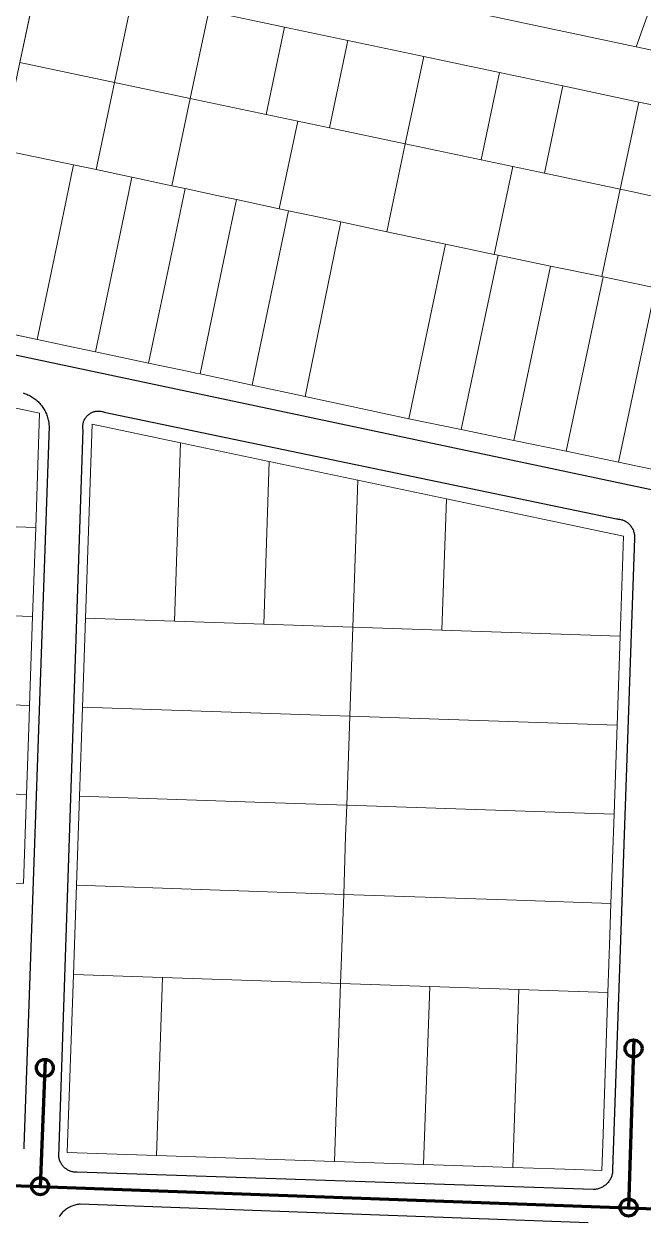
# Model space of a CAD drawing. Header units: inches. Extents: x -47590 to -46630, y -3759365 to -3758308.
# Drawn here: x -47002.9 to -46893.6, y -3759118.7 to -3758908 of the extents above; entities that cross this region are included whole.
import ezdxf

# ---------------------------------------------------------------- set-up
doc = ezdxf.new("R2010")
doc.units = ezdxf.units.IN
doc.header["$MEASUREMENT"] = 0
doc.layers.add('curb_lines', color=7, linetype='Continuous', lineweight=30, true_color=0x0b8700)
doc.layers.add('Land_Parcels_Zoning', color=7, linetype='Continuous', lineweight=9, true_color=0xffffff)

msp = doc.modelspace()

# ---------------------------------------------------------------- linework, layer by layer
at = {"layer": 'curb_lines'}
for points in [[(-46778.67, -3759014.34), (-47012.04, -3758964.93)], [(-46778.67, -3759014.34), (-47012.04, -3758964.93)], [(-47003.06, -3758973.2), (-47002.85, -3758973.26), (-47002.64, -3758973.33), (-47002.44, -3758973.41), (-47002.24, -3758973.5), (-47002.04, -3758973.59), (-47001.84, -3758973.69), (-47001.65, -3758973.8), (-47001.46, -3758973.92), (-47001.28, -3758974.04), (-47001.1, -3758974.16), (-47000.92, -3758974.3), (-47000.75, -3758974.43), (-47000.59, -3758974.58), (-47000.43, -3758974.73), (-47000.27, -3758974.88), (-47000.12, -3758975.05), (-46999.98, -3758975.21), (-46999.84, -3758975.38), (-46999.71, -3758975.56), (-46999.58, -3758975.74), (-46999.46, -3758975.92), (-46999.35, -3758976.11), (-46999.24, -3758976.3), (-46999.14, -3758976.5), (-46999.05, -3758976.7), (-46998.96, -3758976.9), (-46998.88, -3758977.11), (-46998.81, -3758977.31), (-46998.75, -3758977.52), (-46998.69, -3758977.74), (-46998.64, -3758977.95), (-46998.6, -3758978.17), (-46998.56, -3758978.38), (-46998.53, -3758978.6), (-46998.51, -3758978.82), (-46998.5, -3758979.04), (-47002.93, -3759106.37), (-47002.93, -3759106.56), (-47002.95, -3759106.74)], [(-47003.06, -3758973.2), (-47002.85, -3758973.26), (-47002.64, -3758973.33), (-47002.44, -3758973.41), (-47002.24, -3758973.5), (-47002.04, -3758973.59), (-47001.84, -3758973.69), (-47001.65, -3758973.8), (-47001.46, -3758973.92), (-47001.28, -3758974.04), (-47001.1, -3758974.16), (-47000.92, -3758974.3), (-47000.75, -3758974.43), (-47000.59, -3758974.58), (-47000.43, -3758974.73), (-47000.27, -3758974.88), (-47000.12, -3758975.05), (-46999.98, -3758975.21), (-46999.84, -3758975.38), (-46999.71, -3758975.56), (-46999.58, -3758975.74), (-46999.46, -3758975.92), (-46999.35, -3758976.11), (-46999.24, -3758976.3), (-46999.14, -3758976.5), (-46999.05, -3758976.7), (-46998.96, -3758976.9), (-46998.88, -3758977.11), (-46998.81, -3758977.31), (-46998.75, -3758977.52), (-46998.69, -3758977.74), (-46998.64, -3758977.95), (-46998.6, -3758978.17), (-46998.56, -3758978.38), (-46998.53, -3758978.6), (-46998.51, -3758978.82), (-46998.5, -3758979.04), (-47002.93, -3759106.37), (-47002.93, -3759106.56), (-47002.95, -3759106.74)], [(-46903.28, -3759119.85), (-46992.97, -3759116.54), (-46993.16, -3759116.56), (-46993.36, -3759116.58), (-46993.55, -3759116.61), (-46993.74, -3759116.65), (-46993.93, -3759116.7), (-46994.12, -3759116.76), (-46994.31, -3759116.82), (-46994.49, -3759116.89), (-46994.67, -3759116.97), (-46994.84, -3759117.06), (-46995.02, -3759117.15), (-46995.19, -3759117.25), (-46995.35, -3759117.35), (-46995.51, -3759117.47), (-46995.67, -3759117.58), (-46995.82, -3759117.71), (-46995.96, -3759117.84), (-46996.1, -3759117.98), (-46996.23, -3759118.12), (-46996.36, -3759118.27), (-46996.49, -3759118.42), (-46996.6, -3759118.58), (-46996.71, -3759118.74)], [(-46903.28, -3759119.85), (-46992.97, -3759116.54), (-46993.16, -3759116.56), (-46993.36, -3759116.58), (-46993.55, -3759116.61), (-46993.74, -3759116.65), (-46993.93, -3759116.7), (-46994.12, -3759116.76), (-46994.31, -3759116.82), (-46994.49, -3759116.89), (-46994.67, -3759116.97), (-46994.84, -3759117.06), (-46995.02, -3759117.15), (-46995.19, -3759117.25), (-46995.35, -3759117.35), (-46995.51, -3759117.47), (-46995.67, -3759117.58), (-46995.82, -3759117.71), (-46995.96, -3759117.84), (-46996.1, -3759117.98), (-46996.23, -3759118.12), (-46996.36, -3759118.27), (-46996.49, -3759118.42), (-46996.6, -3759118.58), (-46996.71, -3759118.74)]]:
    msp.add_lwpolyline(points, dxfattribs=at)
msp.add_lwpolyline([(-46992.48, -3758979.71), (-46992.5, -3758979.57), (-46992.52, -3758979.42), (-46992.53, -3758979.27), (-46992.53, -3758979.12), (-46992.53, -3758978.98), (-46992.51, -3758978.83), (-46992.49, -3758978.68), (-46992.46, -3758978.54), (-46992.42, -3758978.39), (-46992.38, -3758978.25), (-46992.33, -3758978.11), (-46992.27, -3758977.98), (-46992.2, -3758977.85), (-46992.13, -3758977.72), (-46992.05, -3758977.59), (-46991.96, -3758977.47), (-46991.87, -3758977.36), (-46991.77, -3758977.25), (-46991.66, -3758977.14), (-46991.55, -3758977.04), (-46991.43, -3758976.95), (-46991.31, -3758976.87), (-46991.19, -3758976.79), (-46991.06, -3758976.71), (-46990.93, -3758976.65), (-46990.79, -3758976.59), (-46990.65, -3758976.54), (-46990.51, -3758976.49), (-46990.37, -3758976.46), (-46990.22, -3758976.43), (-46990.08, -3758976.41), (-46989.93, -3758976.4), (-46989.78, -3758976.39), (-46989.63, -3758976.39), (-46989.48, -3758976.41), (-46989.34, -3758976.42), (-46989.19, -3758976.45), (-46989.05, -3758976.49), (-46988.9, -3758976.53), (-46988.77, -3758976.58), (-46898.27, -3758995.46), (-46898.11, -3758995.46), (-46897.96, -3758995.47), (-46897.8, -3758995.49), (-46897.65, -3758995.52), (-46897.5, -3758995.55), (-46897.35, -3758995.59), (-46897.2, -3758995.63), (-46897.06, -3758995.69), (-46896.92, -3758995.75), (-46896.78, -3758995.81), (-46896.64, -3758995.89), (-46896.51, -3758995.97), (-46896.39, -3758996.06), (-46896.26, -3758996.15), (-46896.15, -3758996.25), (-46896.03, -3758996.36), (-46895.93, -3758996.47), (-46895.82, -3758996.58), (-46895.73, -3758996.7), (-46895.64, -3758996.83), (-46895.55, -3758996.96), (-46895.48, -3758997.09), (-46895.41, -3758997.23), (-46895.34, -3758997.37), (-46895.28, -3758997.51), (-46895.23, -3758997.66), (-46895.19, -3758997.81), (-46895.16, -3758997.96), (-46895.13, -3758998.11), (-46895.11, -3758998.26), (-46895.1, -3758998.41), (-46895.09, -3758998.57), (-46895.09, -3758998.72), (-46895.1, -3758998.88), (-46898.95, -3759110.39), (-46898.95, -3759110.55), (-46898.95, -3759110.72), (-46898.97, -3759110.88), (-46898.99, -3759111.05), (-46899.02, -3759111.21), (-46899.06, -3759111.37), (-46899.1, -3759111.53), (-46899.16, -3759111.69), (-46899.22, -3759111.84), (-46899.29, -3759111.99), (-46899.36, -3759112.14), (-46899.45, -3759112.28), (-46899.54, -3759112.42), (-46899.63, -3759112.56), (-46899.73, -3759112.69), (-46899.84, -3759112.81), (-46899.96, -3759112.93), (-46900.08, -3759113.05), (-46900.2, -3759113.16), (-46900.33, -3759113.26), (-46900.47, -3759113.36), (-46900.61, -3759113.44), (-46900.75, -3759113.53), (-46900.9, -3759113.6), (-46901.05, -3759113.67), (-46901.2, -3759113.73), (-46901.36, -3759113.79), (-46901.52, -3759113.83), (-46901.68, -3759113.87), (-46901.84, -3759113.9), (-46902, -3759113.93), (-46902.17, -3759113.94), (-46902.33, -3759113.95), (-46993.5, -3759110.91), (-46993.66, -3759110.91), (-46993.81, -3759110.91), (-46993.97, -3759110.9), (-46994.13, -3759110.88), (-46994.28, -3759110.85), (-46994.44, -3759110.81), (-46994.59, -3759110.77), (-46994.74, -3759110.71), (-46994.89, -3759110.65), (-46995.03, -3759110.59), (-46995.17, -3759110.51), (-46995.31, -3759110.43), (-46995.44, -3759110.35), (-46995.57, -3759110.25), (-46995.69, -3759110.15), (-46995.81, -3759110.05), (-46995.92, -3759109.93), (-46996.02, -3759109.82), (-46996.12, -3759109.69), (-46996.22, -3759109.57), (-46996.3, -3759109.43), (-46996.38, -3759109.3), (-46996.46, -3759109.16), (-46996.52, -3759109.01), (-46996.58, -3759108.87), (-46996.63, -3759108.72), (-46996.68, -3759108.56), (-46996.71, -3759108.41), (-46996.74, -3759108.25), (-46996.76, -3759108.1)], close=True, dxfattribs=at)
msp.add_lwpolyline([(-46992.48, -3758979.71), (-46992.5, -3758979.57), (-46992.52, -3758979.42), (-46992.53, -3758979.27), (-46992.53, -3758979.12), (-46992.53, -3758978.98), (-46992.51, -3758978.83), (-46992.49, -3758978.68), (-46992.46, -3758978.54), (-46992.42, -3758978.39), (-46992.38, -3758978.25), (-46992.33, -3758978.11), (-46992.27, -3758977.98), (-46992.2, -3758977.85), (-46992.13, -3758977.72), (-46992.05, -3758977.59), (-46991.96, -3758977.47), (-46991.87, -3758977.36), (-46991.77, -3758977.25), (-46991.66, -3758977.14), (-46991.55, -3758977.04), (-46991.43, -3758976.95), (-46991.31, -3758976.87), (-46991.19, -3758976.79), (-46991.06, -3758976.71), (-46990.93, -3758976.65), (-46990.79, -3758976.59), (-46990.65, -3758976.54), (-46990.51, -3758976.49), (-46990.37, -3758976.46), (-46990.22, -3758976.43), (-46990.08, -3758976.41), (-46989.93, -3758976.4), (-46989.78, -3758976.39), (-46989.63, -3758976.39), (-46989.48, -3758976.41), (-46989.34, -3758976.42), (-46989.19, -3758976.45), (-46989.05, -3758976.49), (-46988.9, -3758976.53), (-46988.77, -3758976.58), (-46898.27, -3758995.46), (-46898.11, -3758995.46), (-46897.96, -3758995.47), (-46897.8, -3758995.49), (-46897.65, -3758995.52), (-46897.5, -3758995.55), (-46897.35, -3758995.59), (-46897.2, -3758995.63), (-46897.06, -3758995.69), (-46896.92, -3758995.75), (-46896.78, -3758995.81), (-46896.64, -3758995.89), (-46896.51, -3758995.97), (-46896.39, -3758996.06), (-46896.26, -3758996.15), (-46896.15, -3758996.25), (-46896.03, -3758996.36), (-46895.93, -3758996.47), (-46895.82, -3758996.58), (-46895.73, -3758996.7), (-46895.64, -3758996.83), (-46895.55, -3758996.96), (-46895.48, -3758997.09), (-46895.41, -3758997.23), (-46895.34, -3758997.37), (-46895.28, -3758997.51), (-46895.23, -3758997.66), (-46895.19, -3758997.81), (-46895.16, -3758997.96), (-46895.13, -3758998.11), (-46895.11, -3758998.26), (-46895.1, -3758998.41), (-46895.09, -3758998.57), (-46895.09, -3758998.72), (-46895.1, -3758998.88), (-46898.95, -3759110.39), (-46898.95, -3759110.55), (-46898.95, -3759110.72), (-46898.97, -3759110.88), (-46898.99, -3759111.05), (-46899.02, -3759111.21), (-46899.06, -3759111.37), (-46899.1, -3759111.53), (-46899.16, -3759111.69), (-46899.22, -3759111.84), (-46899.29, -3759111.99), (-46899.36, -3759112.14), (-46899.45, -3759112.28), (-46899.54, -3759112.42), (-46899.63, -3759112.56), (-46899.73, -3759112.69), (-46899.84, -3759112.81), (-46899.96, -3759112.93), (-46900.08, -3759113.05), (-46900.2, -3759113.16), (-46900.33, -3759113.26), (-46900.47, -3759113.36), (-46900.61, -3759113.44), (-46900.75, -3759113.53), (-46900.9, -3759113.6), (-46901.05, -3759113.67), (-46901.2, -3759113.73), (-46901.36, -3759113.79), (-46901.52, -3759113.83), (-46901.68, -3759113.87), (-46901.84, -3759113.9), (-46902, -3759113.93), (-46902.17, -3759113.94), (-46902.33, -3759113.95), (-46993.5, -3759110.91), (-46993.66, -3759110.91), (-46993.81, -3759110.91), (-46993.97, -3759110.9), (-46994.13, -3759110.88), (-46994.28, -3759110.85), (-46994.44, -3759110.81), (-46994.59, -3759110.77), (-46994.74, -3759110.71), (-46994.89, -3759110.65), (-46995.03, -3759110.59), (-46995.17, -3759110.51), (-46995.31, -3759110.43), (-46995.44, -3759110.35), (-46995.57, -3759110.25), (-46995.69, -3759110.15), (-46995.81, -3759110.05), (-46995.92, -3759109.93), (-46996.02, -3759109.82), (-46996.12, -3759109.69), (-46996.22, -3759109.57), (-46996.3, -3759109.43), (-46996.38, -3759109.3), (-46996.46, -3759109.16), (-46996.52, -3759109.01), (-46996.58, -3759108.87), (-46996.63, -3759108.72), (-46996.68, -3759108.56), (-46996.71, -3759108.41), (-46996.74, -3759108.25), (-46996.76, -3759108.1)], close=True, dxfattribs=at)
at = {"layer": 'Land_Parcels_Zoning'}
for p, q in [((-47000.38, -3758899.38), (-47003.66, -3758914.8)), ((-46934.26, -3758903.61), (-46894.78, -3758912.04)), ((-46956.9, -3758908.56), (-46970.29, -3758905.74)), ((-46945.71, -3758910.93), (-46956.9, -3758908.56)), ((-46932.31, -3758913.76), (-46945.71, -3758910.93)), ((-46894.78, -3758912.04), (-46851.76, -3758921.16)), ((-46918.92, -3758916.59), (-46932.31, -3758913.76)), ((-46907.72, -3758918.95), (-46918.92, -3758916.59)), ((-46894.33, -3758921.78), (-46907.72, -3758918.95)), ((-46890.17, -3758922.66), (-46894.33, -3758921.78)), ((-47008.56, -3758962.05), (-47000.61, -3758963.73)), ((-47000.61, -3758963.73), (-46992.27, -3758965.49)), ((-46992.27, -3758965.49), (-46990.31, -3758965.9)), ((-46990.31, -3758965.9), (-46988.36, -3758966.32)), ((-46988.36, -3758966.32), (-46980.93, -3758967.9)), ((-46980.93, -3758967.9), (-46973.79, -3758969.41)), ((-46973.79, -3758969.41), (-46972.59, -3758969.67)), ((-46972.59, -3758969.67), (-46971.83, -3758969.83)), ((-46971.83, -3758969.83), (-46962.62, -3758971.79)), ((-46962.62, -3758971.79), (-46953.25, -3758973.84)), ((-46953.25, -3758973.84), (-46934.93, -3758977.76)), ((-46934.93, -3758977.76), (-46925.67, -3758979.67)), ((-46925.67, -3758979.67), (-46916.41, -3758981.59)), ((-46916.41, -3758981.59), (-46907.15, -3758983.5)), ((-46907.15, -3758983.5), (-46897.89, -3758985.42)), ((-46897.89, -3758985.42), (-46888.66, -3758987.35)), ((-47002.45, -3759044.15), (-47001.99, -3759030.6)), ((-46992.77, -3759034.05), (-46993.13, -3759044.46)), ((-47002.98, -3759059.88), (-47002.45, -3759044.15)), ((-46993.13, -3759044.46), (-46993.66, -3759060.19)), ((-46993.66, -3759060.19), (-46994.2, -3759075.93)), ((-46899.78, -3759079.12), (-46899.43, -3759068.98)), ((-46994.2, -3759075.93), (-46995.27, -3759107.4)), ((-46900.7, -3759105.92), (-46899.78, -3759079.12)), ((-46900.86, -3759110.6), (-46900.7, -3759105.92)), ((-46995.27, -3759107.4), (-46979.54, -3759107.94)), ((-46979.54, -3759107.94), (-46948.06, -3759109)), ((-46948.06, -3759109), (-46932.33, -3759109.53)), ((-46932.33, -3759109.53), (-46916.6, -3759110.06)), ((-46916.6, -3759110.06), (-46905.54, -3759110.44)), ((-46905.54, -3759110.44), (-46900.86, -3759110.6))]:
    msp.add_line(p, q, dxfattribs=at)
at = {"layer": 'Land_Parcels_Zoning', "lineweight": 100}
for p, q in [((-46895.26, -3759089.09), (-46896.13, -3759117.2)), ((-46895.2, -3759087.51), (-46895.26, -3759089.09)), ((-46999.2, -3759090.97), (-46999.25, -3759092.55)), ((-46999.25, -3759092.55), (-47000.08, -3759113.45)), ((-47415.6, -3759098.43), (-46794.29, -3759120.88))]:
    msp.add_line(p, q, dxfattribs=at)
at = {"layer": 'Land_Parcels_Zoning'}
for points in [[(-46919.96, -3758878.62), (-46895.14, -3758896.11), (-46890.33, -3758899.49), (-46894.78, -3758912.04), (-46934.26, -3758903.61), (-46964.7, -3758897.07), (-47008.34, -3758887.68), (-47036.95, -3758866.25), (-47002.31, -3758824.64), (-46997.5, -3758824)], [(-46919.96, -3758878.62), (-46895.14, -3758896.11), (-46890.33, -3758899.49), (-46894.78, -3758912.04), (-46934.26, -3758903.61), (-46964.7, -3758897.07), (-47008.34, -3758887.68), (-47036.95, -3758866.25), (-47002.31, -3758824.64), (-46997.5, -3758824)], [(-46983.69, -3758902.91), (-46986.95, -3758918.32), (-47003.66, -3758914.8), (-47000.38, -3758899.38)], [(-46983.69, -3758902.91), (-46986.95, -3758918.32), (-47003.66, -3758914.8), (-47000.38, -3758899.38)], [(-46970.29, -3758905.74), (-46973.55, -3758921.15), (-46986.95, -3758918.32), (-46983.69, -3758902.91)], [(-46970.29, -3758905.74), (-46973.55, -3758921.15), (-46986.95, -3758918.32), (-46983.69, -3758902.91)], [(-46956.9, -3758908.56), (-46960.16, -3758923.98), (-46973.55, -3758921.15), (-46970.29, -3758905.74)], [(-46956.9, -3758908.56), (-46960.16, -3758923.98), (-46973.55, -3758921.15), (-46970.29, -3758905.74)], [(-46945.71, -3758910.93), (-46948.96, -3758926.35), (-46954.56, -3758925.17), (-46960.16, -3758923.98), (-46956.9, -3758908.56)], [(-46945.71, -3758910.93), (-46948.96, -3758926.35), (-46954.56, -3758925.17), (-46960.16, -3758923.98), (-46956.9, -3758908.56)], [(-46932.31, -3758913.76), (-46935.57, -3758929.18), (-46948.96, -3758926.35), (-46945.71, -3758910.93)], [(-46932.31, -3758913.76), (-46935.57, -3758929.18), (-46948.96, -3758926.35), (-46945.71, -3758910.93)], [(-46918.92, -3758916.59), (-46922.17, -3758932.01), (-46935.57, -3758929.18), (-46932.31, -3758913.76)], [(-46918.92, -3758916.59), (-46922.17, -3758932.01), (-46935.57, -3758929.18), (-46932.31, -3758913.76)], [(-46986.95, -3758918.32), (-46990.19, -3758933.73), (-46994.15, -3758932.9), (-46995.89, -3758932.53), (-47006.91, -3758930.21), (-47003.66, -3758914.8)], [(-46986.95, -3758918.32), (-46990.19, -3758933.73), (-46994.15, -3758932.9), (-46995.89, -3758932.53), (-47006.91, -3758930.21), (-47003.66, -3758914.8)], [(-46907.72, -3758918.95), (-46910.98, -3758934.37), (-46916.58, -3758933.19), (-46922.17, -3758932.01), (-46918.92, -3758916.59)], [(-46907.72, -3758918.95), (-46910.98, -3758934.37), (-46916.58, -3758933.19), (-46922.17, -3758932.01), (-46918.92, -3758916.59)], [(-46973.55, -3758921.15), (-46976.81, -3758936.58), (-46983.85, -3758935.07), (-46990.19, -3758933.73), (-46986.95, -3758918.32)], [(-46973.55, -3758921.15), (-46976.81, -3758936.58), (-46983.85, -3758935.07), (-46990.19, -3758933.73), (-46986.95, -3758918.32)], [(-46894.33, -3758921.78), (-46897.59, -3758937.2), (-46910.98, -3758934.37), (-46907.72, -3758918.95)], [(-46894.33, -3758921.78), (-46897.59, -3758937.2), (-46910.98, -3758934.37), (-46907.72, -3758918.95)], [(-46960.16, -3758923.98), (-46954.56, -3758925.17), (-46957.83, -3758940.65), (-46965.41, -3758939.03), (-46968.54, -3758938.36), (-46974.46, -3758937.09), (-46976.81, -3758936.58), (-46973.55, -3758921.15)], [(-46960.16, -3758923.98), (-46954.56, -3758925.17), (-46957.83, -3758940.65), (-46965.41, -3758939.03), (-46968.54, -3758938.36), (-46974.46, -3758937.09), (-46976.81, -3758936.58), (-46973.55, -3758921.15)], [(-46884.77, -3758923.8), (-46881.41, -3758924.68), (-46877.82, -3758925.63), (-46881, -3758940.7), (-46892.45, -3758938.28), (-46895.39, -3758937.66), (-46897.59, -3758937.2), (-46894.33, -3758921.78), (-46890.17, -3758922.66)], [(-46884.77, -3758923.8), (-46881.41, -3758924.68), (-46877.82, -3758925.63), (-46881, -3758940.7), (-46892.45, -3758938.28), (-46895.39, -3758937.66), (-46897.59, -3758937.2), (-46894.33, -3758921.78), (-46890.17, -3758922.66)], [(-46948.96, -3758926.35), (-46935.57, -3758929.18), (-46938.85, -3758944.71), (-46946.93, -3758942.98), (-46951.9, -3758941.92), (-46956.17, -3758941), (-46957.83, -3758940.65), (-46954.56, -3758925.17)], [(-46948.96, -3758926.35), (-46935.57, -3758929.18), (-46938.85, -3758944.71), (-46946.93, -3758942.98), (-46951.9, -3758941.92), (-46956.17, -3758941), (-46957.83, -3758940.65), (-46954.56, -3758925.17)], [(-46922.17, -3758932.01), (-46916.58, -3758933.19), (-46919.86, -3758948.71), (-46928.46, -3758946.93), (-46938.85, -3758944.71), (-46935.57, -3758929.18)], [(-46922.17, -3758932.01), (-46916.58, -3758933.19), (-46919.86, -3758948.71), (-46928.46, -3758946.93), (-46938.85, -3758944.71), (-46935.57, -3758929.18)], [(-46994.15, -3758932.9), (-46997.08, -3758946.91), (-47000.61, -3758963.73), (-47008.56, -3758962.05), (-47012.41, -3758956.12), (-47006.91, -3758930.21), (-46995.89, -3758932.53)], [(-46994.15, -3758932.9), (-46997.08, -3758946.91), (-47000.61, -3758963.73), (-47008.56, -3758962.05), (-47012.41, -3758956.12), (-47006.91, -3758930.21), (-46995.89, -3758932.53)], [(-46990.19, -3758933.73), (-46983.85, -3758935.07), (-46985, -3758940.56), (-46990.31, -3758965.9), (-46992.27, -3758965.49), (-47000.61, -3758963.73), (-46997.08, -3758946.91), (-46994.15, -3758932.9)], [(-46990.19, -3758933.73), (-46983.85, -3758935.07), (-46985, -3758940.56), (-46990.31, -3758965.9), (-46992.27, -3758965.49), (-47000.61, -3758963.73), (-46997.08, -3758946.91), (-46994.15, -3758932.9)], [(-46910.98, -3758934.37), (-46897.59, -3758937.2), (-46900.85, -3758952.64), (-46909.91, -3758950.77), (-46919.18, -3758948.85), (-46919.86, -3758948.71), (-46916.58, -3758933.19)], [(-46910.98, -3758934.37), (-46897.59, -3758937.2), (-46900.85, -3758952.64), (-46909.91, -3758950.77), (-46919.18, -3758948.85), (-46919.86, -3758948.71), (-46916.58, -3758933.19)], [(-46976.81, -3758936.58), (-46974.46, -3758937.09), (-46976.52, -3758946.94), (-46980.93, -3758967.9), (-46988.36, -3758966.32), (-46990.31, -3758965.9), (-46985, -3758940.56), (-46983.85, -3758935.07)], [(-46976.81, -3758936.58), (-46974.46, -3758937.09), (-46976.52, -3758946.94), (-46980.93, -3758967.9), (-46988.36, -3758966.32), (-46990.31, -3758965.9), (-46985, -3758940.56), (-46983.85, -3758935.07)], [(-46965.41, -3758939.03), (-46966.68, -3758945.16), (-46971.83, -3758969.83), (-46972.59, -3758969.67), (-46973.79, -3758969.41), (-46980.93, -3758967.9), (-46976.52, -3758946.94), (-46974.46, -3758937.09), (-46968.54, -3758938.36)], [(-46965.41, -3758939.03), (-46966.68, -3758945.16), (-46971.83, -3758969.83), (-46972.59, -3758969.67), (-46973.79, -3758969.41), (-46980.93, -3758967.9), (-46976.52, -3758946.94), (-46974.46, -3758937.09), (-46968.54, -3758938.36)], [(-46881, -3758940.7), (-46878.6, -3758941.21), (-46881.85, -3758956.6), (-46882.11, -3758956.55), (-46891.35, -3758954.61), (-46900.63, -3758952.69), (-46900.85, -3758952.64), (-46897.59, -3758937.2), (-46895.39, -3758937.66), (-46892.45, -3758938.28)], [(-46881, -3758940.7), (-46878.6, -3758941.21), (-46881.85, -3758956.6), (-46882.11, -3758956.55), (-46891.35, -3758954.61), (-46900.63, -3758952.69), (-46900.85, -3758952.64), (-46897.59, -3758937.2), (-46895.39, -3758937.66), (-46892.45, -3758938.28)], [(-46957.83, -3758940.65), (-46956.17, -3758941), (-46961.54, -3758966.66), (-46962.62, -3758971.79), (-46971.83, -3758969.83), (-46966.68, -3758945.16), (-46965.41, -3758939.03)], [(-46957.83, -3758940.65), (-46956.17, -3758941), (-46961.54, -3758966.66), (-46962.62, -3758971.79), (-46971.83, -3758969.83), (-46966.68, -3758945.16), (-46965.41, -3758939.03)], [(-46946.93, -3758942.98), (-46953.25, -3758973.84), (-46962.62, -3758971.79), (-46961.54, -3758966.66), (-46956.17, -3758941), (-46951.9, -3758941.92)], [(-46946.93, -3758942.98), (-46953.25, -3758973.84), (-46962.62, -3758971.79), (-46961.54, -3758966.66), (-46956.17, -3758941), (-46951.9, -3758941.92)], [(-46938.85, -3758944.71), (-46928.46, -3758946.93), (-46934.93, -3758977.76), (-46953.25, -3758973.84), (-46946.93, -3758942.98)], [(-46938.85, -3758944.71), (-46928.46, -3758946.93), (-46934.93, -3758977.76), (-46953.25, -3758973.84), (-46946.93, -3758942.98)], [(-46919.86, -3758948.71), (-46919.18, -3758948.85), (-46925.67, -3758979.67), (-46934.93, -3758977.76), (-46928.46, -3758946.93)], [(-46919.86, -3758948.71), (-46919.18, -3758948.85), (-46925.67, -3758979.67), (-46934.93, -3758977.76), (-46928.46, -3758946.93)], [(-46909.91, -3758950.77), (-46916.41, -3758981.59), (-46925.67, -3758979.67), (-46919.18, -3758948.85)], [(-46909.91, -3758950.77), (-46916.41, -3758981.59), (-46925.67, -3758979.67), (-46919.18, -3758948.85)], [(-46900.85, -3758952.64), (-46900.63, -3758952.69), (-46907.15, -3758983.5), (-46916.41, -3758981.59), (-46909.91, -3758950.77)], [(-46900.85, -3758952.64), (-46900.63, -3758952.69), (-46907.15, -3758983.5), (-46916.41, -3758981.59), (-46909.91, -3758950.77)], [(-46891.35, -3758954.61), (-46897.89, -3758985.42), (-46907.15, -3758983.5), (-46900.63, -3758952.69)], [(-46891.35, -3758954.61), (-46897.89, -3758985.42), (-46907.15, -3758983.5), (-46900.63, -3758952.69)], [(-46882.11, -3758956.55), (-46888.66, -3758987.35), (-46897.89, -3758985.42), (-46891.35, -3758954.61)], [(-46882.11, -3758956.55), (-46888.66, -3758987.35), (-46897.89, -3758985.42), (-46891.35, -3758954.61)], [(-47000.85, -3758996.95), (-47016.59, -3758996.42), (-47015.81, -3758973.46), (-47000.17, -3758976.76)], [(-47000.85, -3758996.95), (-47016.59, -3758996.42), (-47015.81, -3758973.46), (-47000.17, -3758976.76)], [(-46975.25, -3758982.02), (-46976.32, -3759013.52), (-46992.06, -3759012.99), (-46990.89, -3758978.73)], [(-46975.25, -3758982.02), (-46976.32, -3759013.52), (-46992.06, -3759012.99), (-46990.89, -3758978.73)], [(-46959.6, -3758985.33), (-46960.58, -3759014.06), (-46976.32, -3759013.52), (-46975.25, -3758982.02)], [(-46959.6, -3758985.33), (-46960.58, -3759014.06), (-46976.32, -3759013.52), (-46975.25, -3758982.02)], [(-46943.95, -3758988.63), (-46944.85, -3759014.59), (-46960.58, -3759014.06), (-46959.6, -3758985.33)], [(-46943.95, -3758988.63), (-46944.85, -3759014.59), (-46960.58, -3759014.06), (-46959.6, -3758985.33)], [(-46928.3, -3758991.93), (-46929.11, -3759015.12), (-46944.85, -3759014.59), (-46943.95, -3758988.63)], [(-46928.3, -3758991.93), (-46929.11, -3759015.12), (-46944.85, -3759014.59), (-46943.95, -3758988.63)], [(-46897.63, -3759016.18), (-46929.11, -3759015.12), (-46928.3, -3758991.93), (-46897.02, -3758998.52)], [(-46897.63, -3759016.18), (-46929.11, -3759015.12), (-46928.3, -3758991.93), (-46897.02, -3758998.52)], [(-47032.32, -3758995.89), (-47016.59, -3758996.42), (-47000.85, -3758996.95), (-47001.39, -3759012.68), (-47048.59, -3759011.09), (-47048.05, -3758995.35)], [(-47032.32, -3758995.89), (-47016.59, -3758996.42), (-47000.85, -3758996.95), (-47001.39, -3759012.68), (-47048.59, -3759011.09), (-47048.05, -3758995.35)], [(-47001.39, -3759012.68), (-47001.92, -3759028.42), (-47008.4, -3759028.2), (-47049.12, -3759026.82), (-47048.66, -3759013.13), (-47048.59, -3759011.09)], [(-47001.39, -3759012.68), (-47001.92, -3759028.42), (-47008.4, -3759028.2), (-47049.12, -3759026.82), (-47048.66, -3759013.13), (-47048.59, -3759011.09)], [(-46976.32, -3759013.52), (-46960.58, -3759014.06), (-46944.85, -3759014.59), (-46945.38, -3759030.32), (-46992.59, -3759028.72), (-46992.06, -3759012.99)], [(-46976.32, -3759013.52), (-46960.58, -3759014.06), (-46944.85, -3759014.59), (-46945.38, -3759030.32), (-46992.59, -3759028.72), (-46992.06, -3759012.99)], [(-46929.11, -3759015.12), (-46897.63, -3759016.18), (-46898.16, -3759031.92), (-46945.38, -3759030.32), (-46944.85, -3759014.59)], [(-46929.11, -3759015.12), (-46897.63, -3759016.18), (-46898.16, -3759031.92), (-46945.38, -3759030.32), (-46944.85, -3759014.59)], [(-47001.92, -3759028.42), (-47001.99, -3759030.6), (-47002.45, -3759044.15), (-47049.65, -3759042.55), (-47049.12, -3759026.82), (-47008.4, -3759028.2)], [(-47001.92, -3759028.42), (-47001.99, -3759030.6), (-47002.45, -3759044.15), (-47049.65, -3759042.55), (-47049.12, -3759026.82), (-47008.4, -3759028.2)], [(-46945.38, -3759030.32), (-46945.91, -3759046.05), (-46962.17, -3759045.5), (-46993.13, -3759044.46), (-46992.77, -3759034.05), (-46992.59, -3759028.72)], [(-46945.38, -3759030.32), (-46945.91, -3759046.05), (-46962.17, -3759045.5), (-46993.13, -3759044.46), (-46992.77, -3759034.05), (-46992.59, -3759028.72)], [(-46898.16, -3759031.92), (-46898.7, -3759047.65), (-46945.91, -3759046.05), (-46945.38, -3759030.32)], [(-46898.16, -3759031.92), (-46898.7, -3759047.65), (-46945.91, -3759046.05), (-46945.38, -3759030.32)], [(-47002.45, -3759044.15), (-47002.98, -3759059.88), (-47050.18, -3759058.29), (-47049.65, -3759042.55)], [(-47002.45, -3759044.15), (-47002.98, -3759059.88), (-47050.18, -3759058.29), (-47049.65, -3759042.55)], [(-46945.91, -3759046.05), (-46946.1, -3759051.51), (-46946.45, -3759061.79), (-46993.66, -3759060.19), (-46993.13, -3759044.46), (-46962.17, -3759045.5)], [(-46945.91, -3759046.05), (-46946.1, -3759051.51), (-46946.45, -3759061.79), (-46993.66, -3759060.19), (-46993.13, -3759044.46), (-46962.17, -3759045.5)], [(-46898.7, -3759047.65), (-46899.24, -3759063.38), (-46915.9, -3759062.82), (-46946.45, -3759061.79), (-46946.1, -3759051.51), (-46945.91, -3759046.05)], [(-46898.7, -3759047.65), (-46899.24, -3759063.38), (-46915.9, -3759062.82), (-46946.45, -3759061.79), (-46946.1, -3759051.51), (-46945.91, -3759046.05)], [(-46946.45, -3759061.79), (-46946.99, -3759077.52), (-46978.47, -3759076.46), (-46994.2, -3759075.93), (-46993.66, -3759060.19)], [(-46946.45, -3759061.79), (-46946.99, -3759077.52), (-46978.47, -3759076.46), (-46994.2, -3759075.93), (-46993.66, -3759060.19)], [(-46899.24, -3759063.38), (-46899.43, -3759068.98), (-46899.78, -3759079.12), (-46915.51, -3759078.59), (-46931.25, -3759078.05), (-46946.99, -3759077.52), (-46946.45, -3759061.79), (-46915.9, -3759062.82)], [(-46899.24, -3759063.38), (-46899.43, -3759068.98), (-46899.78, -3759079.12), (-46915.51, -3759078.59), (-46931.25, -3759078.05), (-46946.99, -3759077.52), (-46946.45, -3759061.79), (-46915.9, -3759062.82)], [(-46978.47, -3759076.46), (-46979.54, -3759107.94), (-46995.27, -3759107.4), (-46994.2, -3759075.93)], [(-46978.47, -3759076.46), (-46979.54, -3759107.94), (-46995.27, -3759107.4), (-46994.2, -3759075.93)], [(-46946.99, -3759077.52), (-46948.06, -3759109), (-46979.54, -3759107.94), (-46978.47, -3759076.46)], [(-46946.99, -3759077.52), (-46948.06, -3759109), (-46979.54, -3759107.94), (-46978.47, -3759076.46)], [(-46931.25, -3759078.05), (-46932.33, -3759109.53), (-46948.06, -3759109), (-46946.99, -3759077.52)], [(-46931.25, -3759078.05), (-46932.33, -3759109.53), (-46948.06, -3759109), (-46946.99, -3759077.52)], [(-46915.51, -3759078.59), (-46916.6, -3759110.06), (-46932.33, -3759109.53), (-46931.25, -3759078.05)], [(-46915.51, -3759078.59), (-46916.6, -3759110.06), (-46932.33, -3759109.53), (-46931.25, -3759078.05)], [(-46899.78, -3759079.12), (-46900.7, -3759105.92), (-46900.86, -3759110.6), (-46905.54, -3759110.44), (-46916.6, -3759110.06), (-46915.51, -3759078.59)], [(-46899.78, -3759079.12), (-46900.7, -3759105.92), (-46900.86, -3759110.6), (-46905.54, -3759110.44), (-46916.6, -3759110.06), (-46915.51, -3759078.59)]]:
    msp.add_lwpolyline(points, close=True, dxfattribs=at)
for points in [[(-46851.76, -3758921.16), (-46894.78, -3758912.04), (-46890.33, -3758899.49), (-46895.14, -3758896.11), (-46894, -3758892.9)], [(-46851.76, -3758921.16), (-46894.78, -3758912.04), (-46890.33, -3758899.49), (-46895.14, -3758896.11), (-46894, -3758892.9)], [(-47001.99, -3759030.6), (-47001.92, -3759028.42), (-47001.39, -3759012.68), (-47000.85, -3758996.95), (-47000.17, -3758976.76), (-47015.81, -3758973.46), (-47031.45, -3758970.16), (-47047.09, -3758966.86), (-47062.84, -3758963.54), (-47078.37, -3758960.28), (-47089.22, -3758958), (-47094.03, -3758956.99), (-47094.19, -3758961.88), (-47095.27, -3758993.78), (-47095.33, -3758995.67)], [(-47001.99, -3759030.6), (-47001.92, -3759028.42), (-47001.39, -3759012.68), (-47000.85, -3758996.95), (-47000.17, -3758976.76), (-47015.81, -3758973.46), (-47031.45, -3758970.16), (-47047.09, -3758966.86), (-47062.84, -3758963.54), (-47078.37, -3758960.28), (-47089.22, -3758958), (-47094.03, -3758956.99), (-47094.19, -3758961.88), (-47095.27, -3758993.78), (-47095.33, -3758995.67)], [(-46899.43, -3759068.98), (-46899.24, -3759063.38), (-46898.7, -3759047.65), (-46898.16, -3759031.92), (-46897.63, -3759016.18), (-46897.02, -3758998.52), (-46928.3, -3758991.93), (-46943.95, -3758988.63), (-46959.6, -3758985.33), (-46975.25, -3758982.02), (-46990.89, -3758978.73), (-46992.06, -3759012.99), (-46992.59, -3759028.72), (-46992.77, -3759034.05)], [(-46899.43, -3759068.98), (-46899.24, -3759063.38), (-46898.7, -3759047.65), (-46898.16, -3759031.92), (-46897.63, -3759016.18), (-46897.02, -3758998.52), (-46928.3, -3758991.93), (-46943.95, -3758988.63), (-46959.6, -3758985.33), (-46975.25, -3758982.02), (-46990.89, -3758978.73), (-46992.06, -3759012.99), (-46992.59, -3759028.72), (-46992.77, -3759034.05)]]:
    msp.add_lwpolyline(points, dxfattribs=at)
at = {"layer": 'Land_Parcels_Zoning', "lineweight": 100}
for centre in [(-46895.25, -3759089.02), (-46999.24, -3759092.47), (-47000.07, -3759113.37), (-46896.12, -3759117.13)]:
    msp.add_circle(centre, 1.5, dxfattribs=at)

doc.saveas('drawing.dxf')
